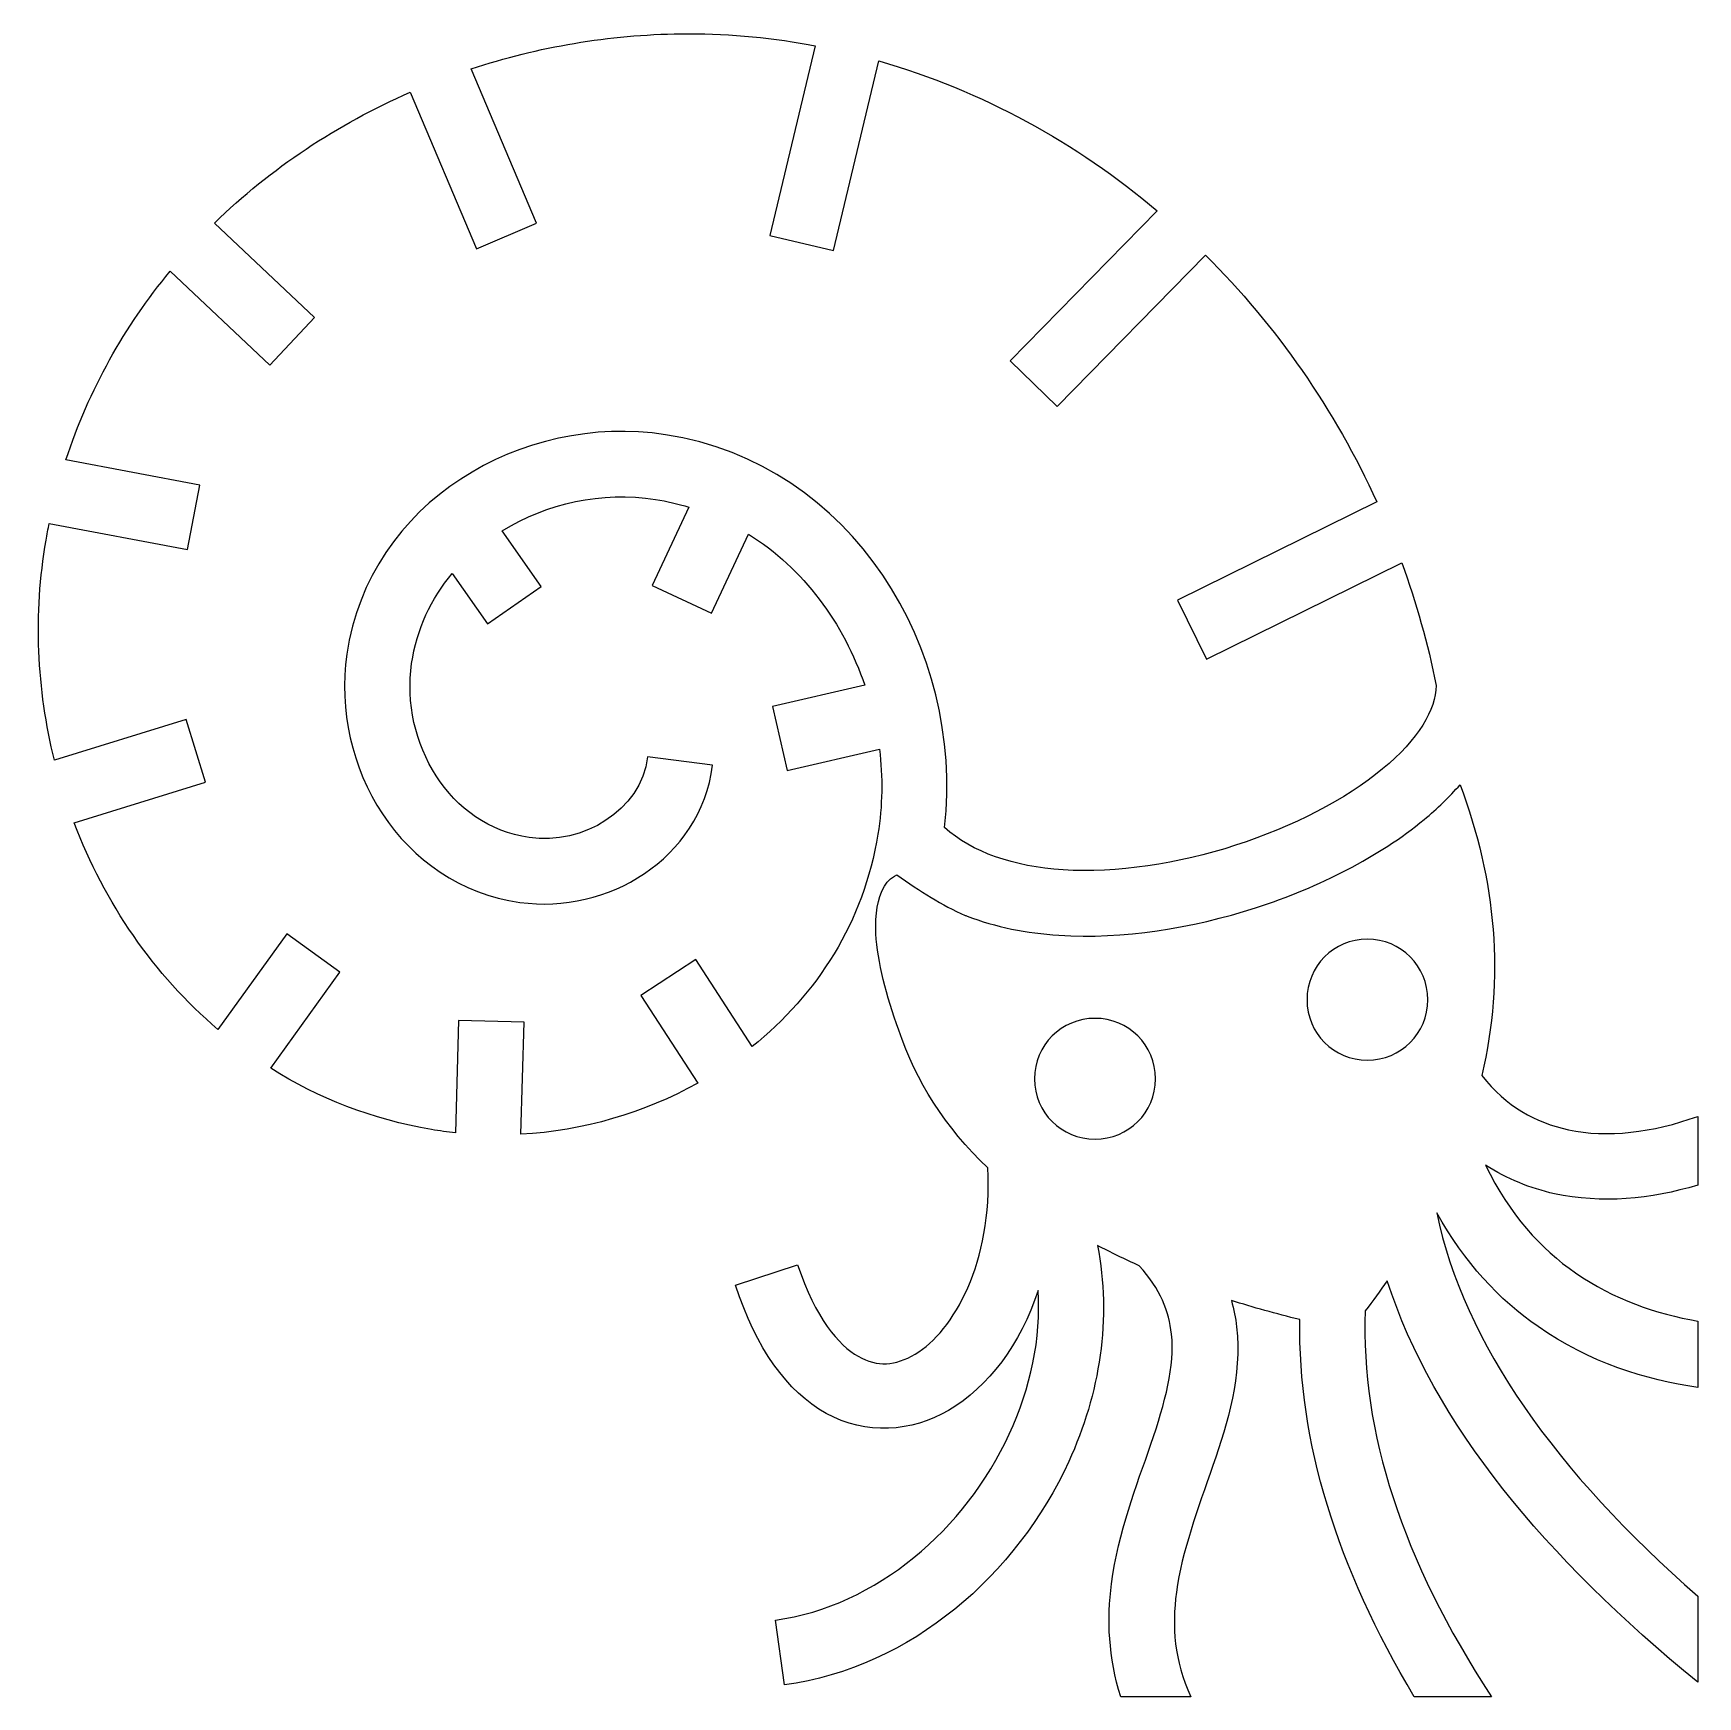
# Model space of a CAD drawing. Header units: centimetres. Extents: x -10 to 10, y -10 to 10.
import ezdxf

# ---------------------------------------------------------------- set-up
doc = ezdxf.new("R2010")
doc.units = ezdxf.units.CM
doc.header["$MEASUREMENT"] = 0
doc.layers.add('Layer 1', color=7, linetype='Continuous')

msp = doc.modelspace()

# ---------------------------------------------------------------- linework, layer by layer
at = {"layer": 'Layer 1'}
for points, knots in [([(-2.20724, 10.01093), (-3.06831, 10.00064), (-3.9212, 9.85533), (-4.72804, 9.58925), (-4.72804, 9.58925), (-4.72804, 9.58925), (-3.9414, 7.73124), (-3.9414, 7.73124), (-3.9414, 7.73124), (-3.9414, 7.73124), (-4.6661, 7.42287), (-4.6661, 7.42287), (-4.6661, 7.42287), (-4.6661, 7.42287), (-5.46333, 9.30736), (-5.46333, 9.30736), (-5.46333, 9.30736), (-6.3381, 8.92405), (-7.14027, 8.39358), (-7.81685, 7.7339), (-7.81685, 7.7339), (-7.81685, 7.7339), (-6.61241, 6.59536), (-6.61241, 6.59536), (-6.61241, 6.59536), (-6.61241, 6.59536), (-7.15271, 6.02213), (-7.15271, 6.02213), (-7.15271, 6.02213), (-7.15271, 6.02213), (-8.35052, 7.15278), (-8.35052, 7.15278), (-8.35052, 7.15278), (-8.8966, 6.49184), (-9.32772, 5.73058), (-9.60375, 4.8836), (-9.60375, 4.8836), (-9.60375, 4.8836), (-7.99344, 4.58185), (-7.99344, 4.58185), (-7.99344, 4.58185), (-7.99344, 4.58185), (-8.13976, 3.80701), (-8.13976, 3.80701), (-8.13976, 3.80701), (-8.13976, 3.80701), (-9.80539, 4.11935), (-9.80539, 4.11935), (-9.80539, 4.11935), (-9.81905, 4.05201), (-9.83174, 3.98471), (-9.84355, 3.91644), (-9.84355, 3.91644), (-9.99691, 3.02965), (-9.95445, 2.12405), (-9.74209, 1.26913), (-9.74209, 1.26913), (-9.74209, 1.26913), (-8.15826, 1.75929), (-8.15826, 1.75929), (-8.15826, 1.75929), (-8.15826, 1.75929), (-7.92499, 1.0068), (-7.92499, 1.0068), (-7.92499, 1.0068), (-7.92499, 1.0068), (-9.50494, 0.5166), (-9.50494, 0.5166), (-9.50494, 0.5166), (-9.13837, -0.44576), (-8.54844, -1.31096), (-7.77605, -1.9687), (-7.77605, -1.9687), (-7.77605, -1.9687), (-6.9485, -0.81827), (-6.9485, -0.81827), (-6.9485, -0.81827), (-6.9485, -0.81827), (-6.30944, -1.27815), (-6.30944, -1.27815), (-6.30944, -1.27815), (-6.30944, -1.27815), (-7.14099, -2.4365), (-7.14099, -2.4365), (-7.14099, -2.4365), (-6.56734, -2.79704), (-5.91854, -3.053), (-5.20649, -3.17309), (-5.20649, -3.17309), (-5.11085, -3.1892), (-5.01513, -3.20244), (-4.91916, -3.21264), (-4.91916, -3.21264), (-4.91916, -3.21264), (-4.87965, -1.86061), (-4.87965, -1.86061), (-4.87965, -1.86061), (-4.87965, -1.86061), (-4.09153, -1.88296), (-4.09153, -1.88296), (-4.09153, -1.88296), (-4.09153, -1.88296), (-4.13117, -3.23107), (-4.13117, -3.23107), (-4.13117, -3.23107), (-3.38033, -3.1884), (-2.64703, -2.97435), (-2.00295, -2.61567), (-2.00295, -2.61567), (-2.00295, -2.61567), (-2.68947, -1.56021), (-2.68947, -1.56021), (-2.68947, -1.56021), (-2.68947, -1.56021), (-2.02802, -1.12925), (-2.02802, -1.12925), (-2.02802, -1.12925), (-2.02802, -1.12925), (-1.34806, -2.17561), (-1.34806, -2.17561), (-1.34806, -2.17561), (-0.56972, -1.55026), (-0.00493, -0.67485), (0.16476, 0.38213), (0.16476, 0.38213), (0.21933, 0.722), (0.2238, 1.06631), (0.18323, 1.40344), (0.18323, 1.40344), (0.18323, 1.40344), (-0.92634, 1.14778), (-0.92634, 1.14778), (-0.92634, 1.14778), (-0.92634, 1.14778), (-1.1042, 1.916), (-1.1042, 1.916), (-1.1042, 1.916), (-1.1042, 1.916), (0.00667, 2.17162), (0.00667, 2.17162), (0.00667, 2.17162), (-0.24845, 2.92078), (-0.73312, 3.57889), (-1.39276, 3.99142), (-1.39276, 3.99142), (-1.39276, 3.99142), (-1.83953, 3.03868), (-1.83953, 3.03868), (-1.83953, 3.03868), (-1.83953, 3.03868), (-2.55243, 3.37344), (-2.55243, 3.37344), (-2.55243, 3.37344), (-2.55243, 3.37344), (-2.11102, 4.31695), (-2.11102, 4.31695), (-2.11102, 4.31695), (-2.24022, 4.35574), (-2.37406, 4.38653), (-2.51162, 4.40786), (-2.51162, 4.40786), (-3.15523, 4.5078), (-3.81925, 4.36257), (-4.3552, 4.03235), (-4.3552, 4.03235), (-4.3552, 4.03235), (-3.88604, 3.36028), (-3.88604, 3.36028), (-3.88604, 3.36028), (-3.88604, 3.36028), (-4.53306, 2.90959), (-4.53306, 2.90959), (-4.53306, 2.90959), (-4.53306, 2.90959), (-4.9574, 3.51706), (-4.9574, 3.51706), (-4.9574, 3.51706), (-5.20893, 3.21577), (-5.38422, 2.84954), (-5.44495, 2.43389), (-5.44495, 2.43389), (-5.58335, 1.48625), (-4.99038, 0.4735), (-4.03232, 0.33996), (-4.03232, 0.33996), (-3.38222, 0.2493), (-2.69066, 0.65917), (-2.60649, 1.31109), (-2.60649, 1.31109), (-2.60649, 1.31109), (-1.82512, 1.21098), (-1.82512, 1.21098), (-1.82512, 1.21098), (-1.97136, 0.0778), (-3.09324, -0.58635), (-4.1417, -0.44019), (-4.1417, -0.44019), (-5.5795, -0.23968), (-6.42155, 1.20141), (-6.22501, 2.54712), (-6.22501, 2.54712), (-5.95754, 4.37847), (-4.11433, 5.45388), (-2.39169, 5.18658), (-2.39169, 5.18658), (-0.13832, 4.83701), (1.20777, 2.60615), (0.96598, 0.46111), (0.96598, 0.46111), (1.29898, 0.1613), (1.7945, -0.01003), (2.39181, -0.04883), (2.39181, -0.04883), (3.03462, -0.09058), (3.77593, 0.02361), (4.46588, 0.24635), (4.46588, 0.24635), (5.15583, 0.469), (5.79459, 0.80107), (6.23567, 1.16477), (6.23567, 1.16477), (6.66663, 1.52025), (6.87578, 1.88458), (6.88135, 2.16896), (6.88135, 2.16896), (6.78078, 2.67316), (6.64112, 3.16682), (6.46625, 3.6461), (6.46625, 3.6461), (6.46625, 3.6461), (4.11534, 2.48791), (4.11534, 2.48791), (4.11534, 2.48791), (4.11534, 2.48791), (3.76745, 3.19549), (3.76745, 3.19549), (3.76745, 3.19549), (3.76745, 3.19549), (6.16706, 4.37754), (6.16706, 4.37754), (6.16706, 4.37754), (5.66147, 5.48715), (4.9595, 6.49745), (4.10479, 7.34777), (4.10479, 7.34777), (4.10479, 7.34777), (2.31924, 5.52527), (2.31924, 5.52527), (2.31924, 5.52527), (2.31924, 5.52527), (1.75655, 6.07746), (1.75655, 6.07746), (1.75655, 6.07746), (1.75655, 6.07746), (3.52499, 7.88014), (3.52499, 7.88014), (3.52499, 7.88014), (2.55243, 8.70199), (1.41937, 9.32734), (0.1739, 9.68409), (0.1739, 9.68409), (0.1739, 9.68409), (-0.36897, 7.40183), (-0.36897, 7.40183), (-0.36897, 7.40183), (-0.36897, 7.40183), (-1.13592, 7.58374), (-1.13592, 7.58374), (-1.13592, 7.58374), (-1.13592, 7.58374), (-0.59162, 9.8673), (-0.59162, 9.8673), (-0.59162, 9.8673), (-0.61945, 9.87257), (-0.64686, 9.8781), (-0.67469, 9.88311), (-0.67469, 9.88311), (-1.18374, 9.97483), (-1.69663, 10.01704), (-2.20724, 10.01088), (-2.20724, 10.01088), (-2.20724, 10.01088), (-2.20724, 10.01093), (-2.20724, 10.01093)], [0, 0, 0, 0, 0.01388889, 0.01388889, 0.01388889, 0.01388889, 0.02777778, 0.02777778, 0.02777778, 0.02777778, 0.04166667, 0.04166667, 0.04166667, 0.04166667, 0.05555556, 0.05555556, 0.05555556, 0.05555556, 0.06944444, 0.06944444, 0.06944444, 0.06944444, 0.08333333, 0.08333333, 0.08333333, 0.08333333, 0.09722222, 0.09722222, 0.09722222, 0.09722222, 0.11111111, 0.11111111, 0.11111111, 0.11111111, 0.125, 0.125, 0.125, 0.125, 0.13888889, 0.13888889, 0.13888889, 0.13888889, 0.15277778, 0.15277778, 0.15277778, 0.15277778, 0.16666667, 0.16666667, 0.16666667, 0.16666667, 0.18055556, 0.18055556, 0.18055556, 0.18055556, 0.19444444, 0.19444444, 0.19444444, 0.19444444, 0.20833333, 0.20833333, 0.20833333, 0.20833333, 0.22222222, 0.22222222, 0.22222222, 0.22222222, 0.23611111, 0.23611111, 0.23611111, 0.23611111, 0.25, 0.25, 0.25, 0.25, 0.26388889, 0.26388889, 0.26388889, 0.26388889, 0.27777778, 0.27777778, 0.27777778, 0.27777778, 0.29166667, 0.29166667, 0.29166667, 0.29166667, 0.30555556, 0.30555556, 0.30555556, 0.30555556, 0.31944444, 0.31944444, 0.31944444, 0.31944444, 0.33333333, 0.33333333, 0.33333333, 0.33333333, 0.34722222, 0.34722222, 0.34722222, 0.34722222, 0.36111111, 0.36111111, 0.36111111, 0.36111111, 0.375, 0.375, 0.375, 0.375, 0.38888889, 0.38888889, 0.38888889, 0.38888889, 0.40277778, 0.40277778, 0.40277778, 0.40277778, 0.41666667, 0.41666667, 0.41666667, 0.41666667, 0.43055556, 0.43055556, 0.43055556, 0.43055556, 0.44444444, 0.44444444, 0.44444444, 0.44444444, 0.45833333, 0.45833333, 0.45833333, 0.45833333, 0.47222222, 0.47222222, 0.47222222, 0.47222222, 0.48611111, 0.48611111, 0.48611111, 0.48611111, 0.5, 0.5, 0.5, 0.5, 0.51388889, 0.51388889, 0.51388889, 0.51388889, 0.52777778, 0.52777778, 0.52777778, 0.52777778, 0.54166667, 0.54166667, 0.54166667, 0.54166667, 0.55555556, 0.55555556, 0.55555556, 0.55555556, 0.56944444, 0.56944444, 0.56944444, 0.56944444, 0.58333333, 0.58333333, 0.58333333, 0.58333333, 0.59722222, 0.59722222, 0.59722222, 0.59722222, 0.61111111, 0.61111111, 0.61111111, 0.61111111, 0.625, 0.625, 0.625, 0.625, 0.63888889, 0.63888889, 0.63888889, 0.63888889, 0.65277778, 0.65277778, 0.65277778, 0.65277778, 0.66666667, 0.66666667, 0.66666667, 0.66666667, 0.68055556, 0.68055556, 0.68055556, 0.68055556, 0.69444444, 0.69444444, 0.69444444, 0.69444444, 0.70833333, 0.70833333, 0.70833333, 0.70833333, 0.72222222, 0.72222222, 0.72222222, 0.72222222, 0.73611111, 0.73611111, 0.73611111, 0.73611111, 0.75, 0.75, 0.75, 0.75, 0.76388889, 0.76388889, 0.76388889, 0.76388889, 0.77777778, 0.77777778, 0.77777778, 0.77777778, 0.79166667, 0.79166667, 0.79166667, 0.79166667, 0.80555556, 0.80555556, 0.80555556, 0.80555556, 0.81944444, 0.81944444, 0.81944444, 0.81944444, 0.83333333, 0.83333333, 0.83333333, 0.83333333, 0.84722222, 0.84722222, 0.84722222, 0.84722222, 0.86111111, 0.86111111, 0.86111111, 0.86111111, 0.875, 0.875, 0.875, 0.875, 0.88888889, 0.88888889, 0.88888889, 0.88888889, 0.90277778, 0.90277778, 0.90277778, 0.90277778, 0.91666667, 0.91666667, 0.91666667, 0.91666667, 0.93055556, 0.93055556, 0.93055556, 0.93055556, 0.94444444, 0.94444444, 0.94444444, 0.94444444, 0.95833333, 0.95833333, 0.95833333, 0.95833333, 0.97222222, 0.97222222, 0.97222222, 0.97222222, 1, 1, 1, 1]), ([(7.16725, 0.97518), (7.03961, 0.82742), (6.89434, 0.68776), (6.73629, 0.55742), (6.73629, 0.55742), (6.19266, 0.10905), (5.47901, -0.256), (4.70826, -0.50479), (4.70826, -0.50479), (3.93751, -0.75358), (3.11136, -0.88557), (2.34028, -0.83547), (2.34028, -0.83547), (1.95486, -0.81046), (1.57957, -0.73747), (1.23599, -0.6049), (1.23599, -0.6049), (1.23123, -0.60304), (1.22629, -0.60153), (1.22153, -0.59963), (1.22153, -0.59963), (1.2193, -0.59862), (1.21706, -0.59794), (1.21487, -0.59693), (1.21487, -0.59693), (0.93163, -0.47296), (0.67537, -0.30732), (0.38998, -0.10938), (0.38998, -0.10938), (0.31311, -0.14733), (0.26854, -0.19692), (0.22789, -0.27147), (0.22789, -0.27147), (0.16662, -0.38393), (0.1288, -0.57449), (0.14094, -0.81965), (0.14094, -0.81965), (0.15747, -1.15202), (0.26449, -1.56754), (0.4163, -1.97661), (0.4163, -1.97661), (0.61997, -2.59298), (0.97406, -3.14783), (1.48505, -3.63567), (1.48505, -3.63567), (1.54923, -4.7624), (1.07197, -5.60449), (0.61394, -5.87445), (0.61394, -5.87445), (0.36819, -6.01938), (0.16232, -6.03325), (-0.07255, -5.90215), (-0.07255, -5.90215), (-0.30743, -5.77101), (-0.59046, -5.44197), (-0.8013, -4.80047), (-0.8013, -4.80047), (-0.8013, -4.80047), (-1.54978, -5.04555), (-1.54978, -5.04555), (-1.54978, -5.04555), (-1.29947, -5.8071), (-0.93075, -6.32577), (-0.45738, -6.58995), (-0.45738, -6.58995), (0.016, -6.85426), (0.57418, -6.81196), (1.01323, -6.5531), (1.01323, -6.5531), (1.49732, -6.26771), (1.8781, -5.75984), (2.09121, -5.11011), (2.09121, -5.11011), (2.12958, -5.68511), (2.00181, -6.27901), (1.74459, -6.83773), (1.74459, -6.83773), (1.21888, -7.97981), (0.14642, -8.90953), (-1.06747, -9.0766), (-1.06747, -9.0766), (-1.06747, -9.0766), (-0.9607, -9.85671), (-0.9607, -9.85671), (-0.9607, -9.85671), (0.57392, -9.64545), (1.83377, -8.52783), (2.46013, -7.16724), (2.46013, -7.16724), (2.83298, -6.35719), (2.97989, -5.43785), (2.80536, -4.56725), (2.80536, -4.56725), (2.9653, -4.6523), (3.13233, -4.73411), (3.3075, -4.81237), (3.3075, -4.81237), (3.56692, -5.09827), (3.66572, -5.36123), (3.6962, -5.63465), (3.6962, -5.63465), (3.73866, -6.01534), (3.62072, -6.4565), (3.44846, -6.95898), (3.44846, -6.95898), (3.27625, -7.46162), (3.05545, -8.01697), (2.97407, -8.63786), (2.97407, -8.63786), (2.91824, -9.06435), (2.93671, -9.52575), (3.08615, -9.99778), (3.08615, -9.99778), (3.08615, -9.99778), (3.92685, -9.99777), (3.92685, -9.99777), (3.92685, -9.99777), (3.72697, -9.55796), (3.701, -9.15694), (3.75552, -8.74062), (3.75552, -8.74062), (3.82025, -8.24683), (4.01443, -7.73955), (4.19436, -7.21473), (4.19436, -7.21473), (4.37425, -6.68987), (4.54499, -6.14004), (4.47899, -5.54783), (4.47899, -5.54783), (4.46718, -5.44199), (4.44618, -5.33573), (4.417, -5.23018), (4.417, -5.23018), (4.67827, -5.31283), (4.95266, -5.3897), (5.23928, -5.46084), (5.23928, -5.46084), (5.2182, -6.92415), (5.68639, -8.44486), (6.61632, -9.99786), (6.61632, -9.99786), (6.61632, -9.99786), (7.54528, -9.99786), (7.54528, -9.99786), (7.54528, -9.99786), (6.4673, -8.34488), (5.97132, -6.80882), (6.02732, -5.35673), (6.02732, -5.35673), (6.11946, -5.23529), (6.20717, -5.11435), (6.29087, -4.99307), (6.29087, -4.99307), (6.8517, -6.72213), (8.19568, -8.32434), (10.02666, -9.82396), (10.02666, -9.82396), (10.02666, -9.82396), (10.02666, -8.78945), (10.02666, -8.78945), (10.02666, -8.78945), (8.3259, -7.29544), (7.21216, -5.74969), (6.88785, -4.17733), (6.88785, -4.17733), (7.21866, -4.77359), (7.6416, -5.22208), (8.10545, -5.54517), (8.10545, -5.54517), (8.7246, -5.97655), (9.40422, -6.18654), (10.02662, -6.27653), (10.02662, -6.27653), (10.02662, -6.27653), (10.02662, -5.47795), (10.02662, -5.47795), (10.02662, -5.47795), (9.53207, -5.39328), (9.01594, -5.21845), (8.55605, -4.89814), (8.55605, -4.89814), (8.13892, -4.6076), (7.76148, -4.19878), (7.4755, -3.60274), (7.4755, -3.60274), (7.73492, -3.76829), (8.01415, -3.88265), (8.30309, -3.94544), (8.30309, -3.94544), (8.87025, -4.06865), (9.459, -4.01139), (10.02671, -3.84263), (10.02671, -3.84263), (10.02671, -3.84263), (10.0267, -3.01501), (10.0267, -3.01501), (10.0267, -3.01501), (9.4837, -3.20995), (8.93775, -3.27729), (8.47049, -3.1758), (8.47049, -3.1758), (8.07479, -3.08978), (7.72382, -2.89665), (7.42945, -2.5222), (7.42945, -2.5222), (7.70481, -1.34664), (7.60242, -0.18146), (7.16725, 0.97513), (7.16725, 0.97513), (7.16725, 0.97513), (7.16725, 0.97518), (7.16725, 0.97518)], [0, 0, 0, 0, 0.01851852, 0.01851852, 0.01851852, 0.01851852, 0.03703704, 0.03703704, 0.03703704, 0.03703704, 0.05555556, 0.05555556, 0.05555556, 0.05555556, 0.07407407, 0.07407407, 0.07407407, 0.07407407, 0.09259259, 0.09259259, 0.09259259, 0.09259259, 0.11111111, 0.11111111, 0.11111111, 0.11111111, 0.12962963, 0.12962963, 0.12962963, 0.12962963, 0.14814815, 0.14814815, 0.14814815, 0.14814815, 0.16666667, 0.16666667, 0.16666667, 0.16666667, 0.18518519, 0.18518519, 0.18518519, 0.18518519, 0.2037037, 0.2037037, 0.2037037, 0.2037037, 0.22222222, 0.22222222, 0.22222222, 0.22222222, 0.24074074, 0.24074074, 0.24074074, 0.24074074, 0.25925926, 0.25925926, 0.25925926, 0.25925926, 0.27777778, 0.27777778, 0.27777778, 0.27777778, 0.2962963, 0.2962963, 0.2962963, 0.2962963, 0.31481481, 0.31481481, 0.31481481, 0.31481481, 0.33333333, 0.33333333, 0.33333333, 0.33333333, 0.35185185, 0.35185185, 0.35185185, 0.35185185, 0.37037037, 0.37037037, 0.37037037, 0.37037037, 0.38888889, 0.38888889, 0.38888889, 0.38888889, 0.40740741, 0.40740741, 0.40740741, 0.40740741, 0.42592593, 0.42592593, 0.42592593, 0.42592593, 0.44444444, 0.44444444, 0.44444444, 0.44444444, 0.46296296, 0.46296296, 0.46296296, 0.46296296, 0.48148148, 0.48148148, 0.48148148, 0.48148148, 0.5, 0.5, 0.5, 0.5, 0.51851852, 0.51851852, 0.51851852, 0.51851852, 0.53703704, 0.53703704, 0.53703704, 0.53703704, 0.55555556, 0.55555556, 0.55555556, 0.55555556, 0.57407407, 0.57407407, 0.57407407, 0.57407407, 0.59259259, 0.59259259, 0.59259259, 0.59259259, 0.61111111, 0.61111111, 0.61111111, 0.61111111, 0.62962963, 0.62962963, 0.62962963, 0.62962963, 0.64814815, 0.64814815, 0.64814815, 0.64814815, 0.66666667, 0.66666667, 0.66666667, 0.66666667, 0.68518519, 0.68518519, 0.68518519, 0.68518519, 0.7037037, 0.7037037, 0.7037037, 0.7037037, 0.72222222, 0.72222222, 0.72222222, 0.72222222, 0.74074074, 0.74074074, 0.74074074, 0.74074074, 0.75925926, 0.75925926, 0.75925926, 0.75925926, 0.77777778, 0.77777778, 0.77777778, 0.77777778, 0.7962963, 0.7962963, 0.7962963, 0.7962963, 0.81481481, 0.81481481, 0.81481481, 0.81481481, 0.83333333, 0.83333333, 0.83333333, 0.83333333, 0.85185185, 0.85185185, 0.85185185, 0.85185185, 0.87037037, 0.87037037, 0.87037037, 0.87037037, 0.88888889, 0.88888889, 0.88888889, 0.88888889, 0.90740741, 0.90740741, 0.90740741, 0.90740741, 0.92592593, 0.92592593, 0.92592593, 0.92592593, 0.94444444, 0.94444444, 0.94444444, 0.94444444, 0.96296296, 0.96296296, 0.96296296, 0.96296296, 1, 1, 1, 1]), ([(6.05233, -0.88422), (6.45824, -0.88422), (6.77973, -1.20584), (6.77973, -1.61162), (6.77973, -1.61162), (6.77973, -2.01749), (6.45828, -2.33763), (6.05233, -2.33763), (6.05233, -2.33763), (5.64646, -2.33763), (5.32632, -2.01749), (5.32632, -1.61158), (5.32632, -1.61158), (5.32632, -1.20563), (5.64646, -0.88418), (6.05237, -0.88418), (6.05237, -0.88418), (6.05237, -0.88418), (6.05233, -0.88422), (6.05233, -0.88422)], [0, 0, 0, 0, 0.16666667, 0.16666667, 0.16666667, 0.16666667, 0.33333333, 0.33333333, 0.33333333, 0.33333333, 0.5, 0.5, 0.5, 0.5, 0.66666667, 0.66666667, 0.66666667, 0.66666667, 1, 1, 1, 1]), ([(2.77647, -1.83553), (3.18229, -1.83553), (3.5026, -2.15727), (3.5026, -2.56293), (3.5026, -2.56293), (3.50252, -2.96888), (3.18238, -3.28906), (2.77647, -3.28906), (2.77647, -3.28906), (2.37056, -3.28906), (2.04907, -2.96888), (2.04907, -2.56293), (2.04907, -2.56293), (2.04907, -2.15706), (2.37056, -1.83553), (2.77647, -1.83553)], [0, 0, 0, 0, 0.2, 0.2, 0.2, 0.2, 0.4, 0.4, 0.4, 0.4, 0.6, 0.6, 0.6, 0.6, 1, 1, 1, 1])]:
    msp.add_open_spline(points, degree=3, knots=knots, dxfattribs=at)

doc.saveas('drawing.dxf')
